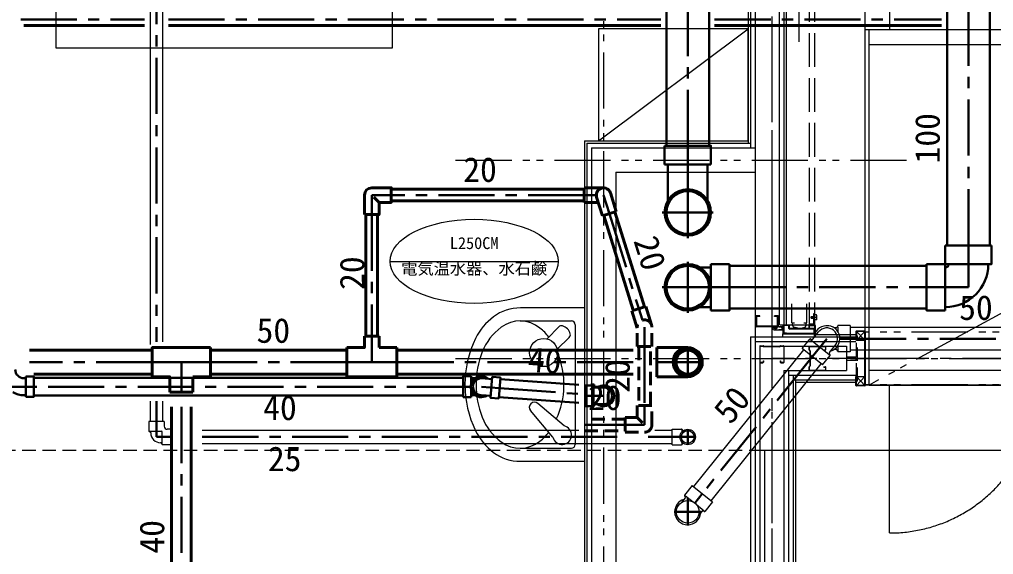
# Model space of a CAD drawing. Units: millimetres at full size, sheet at 1:30. Extents: x -16828 to 149130, y 47892 to 100313.
# Drawn here: x 13972 to 16578, y 58872 to 60301 of the extents above; entities that cross this region are included whole.
import ezdxf
from ezdxf.enums import TextEntityAlignment as Align

# ---------------------------------------------------------------- set-up
doc = ezdxf.new("R2010")
doc.units = ezdxf.units.MM
doc.header["$LTSCALE"] = 30
for name, pattern in [('CHAIN1', [8, 5, -1, 1, -1]), ('CHAIN2', [12, 9, -1, 1, -1]), ('DASHED1', [1.8, 1.2, -0.6]), ('DASHED3', [4, 3, -1]), ('DOUBLE_CHAIN1', [8.8, 5, -1, 0.6, -0.6, 0.6, -1]), ('LONG_DOUBLE_CHAIN', [21.8, 18, -1, 0.6, -0.6, 0.6, -1])]:
    doc.linetypes.add(name, pattern=pattern)
for name, color, linetype, lineweight in [('0-1', 7, 'Continuous', 15), ('2-2_間仕切り芯', 7, 'DOUBLE_CHAIN1', 15), ('2-3_間仕切り', 7, 'Continuous', 15), ('2-A_建具', 7, 'Continuous', 15), ('3-0_AIHO08-壁芯', 7, 'CHAIN2', 15), ('3-4_AIHO30-厨房機器', 7, 'Continuous', 15), ('3-7_AIHO47-厨房機器アウトライン', 7, 'Continuous', 15), ('3-8_AIHO30-厨房機器LL', 7, 'Continuous', 15), ('3-9_AIHO32-厨房機器補助線', 7, 'LONG_DOUBLE_CHAIN', 15), ('3-A_AIHO34-移動式板金', 7, 'Continuous', 15), ('4-2_AIHO20-排水溝', 7, 'Continuous', 15), ('4-3_AIHO15-壁開口寸法・コメント', 7, 'Continuous', 15), ('4-4_AIHO14-建築備品', 7, 'Continuous', 15), ('4-7_AIHO13-衛生器具', 7, 'Continuous', 15), ('9-6_無題7', 7, 'Continuous', 15), ('9-9_配管－汚水１：硬質塩ビ管（ＤＶ）', 2, 'Continuous', 30), ('9-A_配管－給水３：ＶＬＰ(ＶＤ)', 5, 'Continuous', 40), ('9-B_配管－給湯１２：ＨＴＬＰ（ＵＸ）', 3, 'Continuous', 20)]:
    doc.layers.add(name, color=color, linetype=linetype, lineweight=lineweight)
doc.styles.add('ＭＳ ゴシック', font='')
doc.styles.get('ＭＳ ゴシック').set_extended_font_data('MS Gothic')

# ---------------------------------------------------------------- blocks, each defined once
blk = doc.blocks.new('グループ部品-6')
at = {"layer": '4-3_AIHO15-壁開口寸法・コメント'}
blk.add_line((16234.96, 59669.36), (16234.96, 60740.17), dxfattribs=at)

msp = doc.modelspace()

# ---------------------------------------------------------------- linework, layer by layer
at = {"layer": '0-1', "linetype": 'DASHED1'}
msp.add_line((12359.96, 59150.86), (18009.96, 59150.86), dxfattribs=at)
at = {"layer": '0-1'}
for p, q in [((15959.96, 59150.86), (25184.96, 59150.86)), ((15964.96, 59150.86), (15964.96, 55840.86))]:
    msp.add_line(p, q, dxfattribs=at)
at = {"layer": '2-2_間仕切り芯'}
for p, q in [((15984.96, 64749.43), (15984.96, 55245.89)), ((15534.96, 60477.31), (15534.96, 58179.34)), ((15139.23, 59925.86), (16364.72, 59925.86)), ((15139.23, 59395.86), (32729.96, 59395.86))]:
    msp.add_line(p, q, dxfattribs=at)
at = {"layer": '2-3_間仕切り'}
for p, q in [((15921.46, 60410.36), (15921.46, 59970.86)), ((15927.46, 60410.36), (15927.46, 59958.36)), ((15939.96, 60410.36), (15939.96, 59453.36)), ((16004.96, 60410.36), (16004.96, 59485.36)), ((16017.46, 60410.36), (16017.46, 59485.36)), ((16023.46, 60410.36), (16023.46, 59485.36)), ((15483.96, 59976.86), (15483.96, 58674.86)), ((15483.96, 59976.86), (15921.46, 59976.86)), ((15489.96, 59970.86), (15927.46, 59970.86)), ((15502.46, 59958.36), (15502.46, 58693.36)), ((15502.46, 59958.36), (15939.96, 59958.36)), ((15567.46, 59893.36), (15567.46, 58758.36)), ((15567.46, 59893.36), (15939.96, 59893.36)), ((16014.46, 59483.76), (16014.46, 59465.36)), ((16016.76, 59483.76), (16016.76, 59465.26)), ((16017.76, 59464.26), (16024.46, 59464.26)), ((16024.46, 59461.96), (16024.46, 59464.26)), ((16099.86, 59459.36), (16209.96, 59459.36)), ((15927.46, 59453.36), (16209.96, 59453.36)), ((15927.46, 59453.36), (15927.46, 58225.86)), ((15939.96, 59453.36), (15939.96, 58225.86)), ((15939.96, 59440.86), (16209.96, 59440.86)), ((15952.46, 59428.36), (15952.46, 58225.86)), ((15952.46, 59428.36), (16184.96, 59428.36)), ((16017.46, 59363.36), (16017.46, 58250.86)), ((16017.46, 59363.36), (16184.96, 59363.36)), ((16029.96, 59363.36), (16029.96, 58250.86)), ((16029.96, 59350.86), (16209.96, 59350.86)), ((16042.46, 59350.86), (16042.46, 58250.86)), ((16042.46, 59338.36), (16209.96, 59338.36)), ((16048.46, 59338.36), (16048.46, 58250.86)), ((16048.46, 59332.36), (16209.96, 59332.36))]:
    msp.add_line(p, q, dxfattribs=at)
msp.add_lwpolyline([(15489.96, 59970.86), (15489.96, 58680.86), (15927.46, 58680.86)], dxfattribs=at)
for centre, radius in [((16017.86, 59465.36), 3.4), ((16017.76, 59465.26), 1)]:
    msp.add_arc(centre, radius, 180, 270, dxfattribs=at)
at = {"layer": '2-A_建具'}
for p, q in [((16058.46, 60241.45), (16058.46, 61490.36)), ((16000.06, 59509.96), (15992.46, 59509.96)), ((15992.46, 59507.66), (15992.46, 59509.96)), ((15942.46, 59482.36), (15942.46, 59507.56)), ((15952.46, 59507.66), (15944.76, 59507.66)), ((16000.16, 59507.66), (15992.46, 59507.66)), ((16000.16, 59482.26), (16000.16, 59507.66)), ((16002.46, 59482.36), (16002.46, 59507.56)), ((16005.96, 59485.36), (16030.06, 59485.36)), ((16014.46, 59485.36), (16014.46, 59483.76)), ((16030.86, 59483.76), (16014.46, 59483.76)), ((16030.86, 59476.16), (16030.86, 59483.76)), ((16032.46, 59475.36), (16032.46, 59482.96)), ((16084.46, 59475.36), (16084.46, 59482.96)), ((16086.06, 59475.36), (16086.06, 59483.76)), ((16086.06, 59483.76), (16099.86, 59483.76)), ((16086.86, 59485.36), (16099.06, 59485.36)), ((16099.86, 59461.96), (16099.86, 59483.76)), ((16101.46, 59462.76), (16101.46, 59482.96)), ((16000.06, 59479.96), (15944.86, 59479.96)), ((15988.99, 59478.33), (15995.33, 59471.99)), ((15990.59, 59479.56), (15996.55, 59473.6)), ((16016.36, 59479.96), (15992.46, 59479.96)), ((16016.36, 59470.96), (15992.46, 59470.96)), ((16015.2, 59478.96), (16003.66, 59478.96)), ((16017.51, 59471.96), (16003.66, 59471.96)), ((16014.87, 59477.46), (16010.1, 59477.46)), ((16017.85, 59473.46), (16010.1, 59473.46)), ((16014.46, 59481.56), (16014.46, 59479.96)), ((16099.86, 59461.96), (16014.46, 59461.96)), ((16014.46, 59454.36), (16014.46, 59461.96)), ((16099.06, 59460.36), (16014.46, 59460.36)), ((16017.86, 59461.96), (16024.46, 59461.96)), ((16097.46, 59475.36), (16032.46, 59475.36)), ((16098.26, 59473.76), (16033.26, 59473.76)), ((16209.96, 59467.86), (16209.96, 59444.36)), ((16211.46, 59469.36), (16233.46, 59469.36)), ((16234.96, 59467.86), (16234.96, 59323.86)), ((15952.46, 59428.16), (15952.46, 59385.56)), ((15953.66, 59429.36), (15961.96, 59429.36)), ((15962.13, 59428.56), (15964.13, 59426.56)), ((15962.81, 59429.01), (15964.46, 59427.36)), ((16005.79, 59426.56), (15964.13, 59426.56)), ((16005.46, 59427.36), (15964.46, 59427.36)), ((16005.46, 59427.36), (16007.11, 59429.01)), ((16005.79, 59426.56), (16007.79, 59428.56)), ((16016.66, 59428.56), (16007.79, 59428.56)), ((16007.96, 59429.36), (16016.26, 59429.36)), ((16016.66, 59428.56), (16016.66, 59385.16)), ((16017.46, 59428.16), (16017.46, 59385.56)), ((16084.46, 59418.86), (16084.46, 59427.16)), ((16086.37, 59416.45), (16084.81, 59418.01)), ((16085.26, 59427.26), (16085.26, 59418.82)), ((16086.91, 59417.04), (16085.35, 59418.6)), ((16085.56, 59427.56), (16128.36, 59427.56)), ((16085.66, 59428.36), (16128.26, 59428.36)), ((16086.46, 59416.24), (16086.46, 59375.49)), ((16087.26, 59416.2), (16087.26, 59375.53)), ((16124.46, 59419.16), (16128.36, 59419.16)), ((16124.46, 59418.36), (16124.46, 59419.16)), ((16124.46, 59418.36), (16128.26, 59418.36)), ((16128.66, 59427.26), (16128.66, 59419.46)), ((16129.46, 59419.56), (16129.46, 59427.16)), ((16184.96, 59428.36), (16184.96, 59363.36)), ((15961.66, 59385.16), (15953.26, 59385.16)), ((15953.66, 59384.36), (15961.26, 59384.36)), ((15961.66, 59389.36), (15961.66, 59385.16)), ((16007.46, 59389.36), (16007.46, 59385.56)), ((16016.66, 59385.16), (16008.26, 59385.16)), ((16008.66, 59384.36), (16016.26, 59384.36)), ((16185.66, 59391.36), (16210.77, 59391.36)), ((16185.69, 59400.36), (16210.77, 59400.36)), ((16084.46, 59364.56), (16084.46, 59372.86)), ((16084.81, 59373.71), (16086.37, 59375.27)), ((16085.26, 59372.91), (16085.26, 59364.46)), ((16085.35, 59373.12), (16086.91, 59374.68)), ((16085.56, 59364.16), (16128.36, 59364.16)), ((16085.66, 59363.36), (16128.26, 59363.36)), ((16124.46, 59373.36), (16128.26, 59373.36)), ((16124.46, 59372.56), (16124.46, 59373.36)), ((16124.46, 59372.56), (16128.36, 59372.56)), ((16128.66, 59372.26), (16128.66, 59364.46)), ((16129.46, 59364.56), (16129.46, 59372.16)), ((16211.46, 59347.36), (16209.96, 59347.36)), ((16209.96, 59323.86), (16209.96, 59347.36)), ((16211.46, 59323.86), (16211.46, 59347.36)), ((16233.46, 59323.86), (16211.46, 59323.86)), ((16233.46, 59322.36), (16211.46, 59322.36))]:
    msp.add_line(p, q, dxfattribs=at)
at = {"layer": '2-A_建具', "linetype": 'DASHED3'}
for p, q in [((16084.46, 61464.86), (16084.46, 59485.36)), ((16099.46, 61464.86), (16099.46, 59485.36)), ((16038.46, 59491.26), (16038.46, 59541.26)), ((16078.46, 59491.26), (16078.46, 59541.26)), ((16098.26, 59515.36), (16096.66, 59515.36)), ((16098.26, 59515.36), (16098.26, 59487.76)), ((16100.26, 59510.36), (16099.46, 59510.36)), ((16100.26, 59511.36), (16100.76, 59511.86)), ((16100.26, 59499.36), (16100.26, 59511.36)), ((16104.26, 59511.86), (16100.76, 59511.86)), ((16105.26, 59510.86), (16104.26, 59511.86)), ((16105.26, 59499.86), (16105.26, 59510.86)), ((16024.46, 59485.86), (16099.46, 59485.86)), ((16038.46, 59491.26), (16045.96, 59491.26)), ((16040.46, 59484.15), (16040.46, 59490.06)), ((16044.46, 59490.36), (16040.76, 59490.36)), ((16044.46, 59489.16), (16044.46, 59490.36)), ((16070.96, 59491.26), (16078.46, 59491.26)), ((16076.16, 59490.36), (16072.46, 59490.36)), ((16072.46, 59489.16), (16072.46, 59490.36)), ((16076.46, 59484.15), (16076.46, 59490.06)), ((16085.26, 59486.96), (16085.26, 59485.36)), ((16095.86, 59485.36), (16085.26, 59485.36)), ((16105.26, 59505.36), (16090.26, 59505.36)), ((16090.26, 59503.76), (16090.66, 59503.36)), ((16090.66, 59507.36), (16099.46, 59507.36)), ((16090.66, 59503.36), (16099.46, 59503.36)), ((16100.26, 59500.36), (16099.46, 59500.36)), ((16100.26, 59499.36), (16100.76, 59498.86)), ((16104.26, 59498.86), (16100.76, 59498.86)), ((16104.26, 59498.86), (16105.26, 59499.86)), ((16057.92, 59475.44), (16044.1, 59479.33)), ((16059, 59475.44), (16072.82, 59479.33))]:
    msp.add_line(p, q, dxfattribs=at)
at = {"layer": '2-A_建具', "linetype": 'DOUBLE_CHAIN1'}
for p, q in [((16233.46, 59444.36), (16211.46, 59467.86)), ((16211.46, 59444.36), (16233.46, 59467.86)), ((21524.96, 59466.36), (16234.96, 59466.36)), ((16211.46, 59444.36), (16233.46, 59444.36)), ((16211.46, 59347.36), (16233.46, 59347.36)), ((16233.46, 59323.86), (16211.46, 59347.36)), ((16211.46, 59323.86), (16233.46, 59347.36)), ((21524.96, 59325.36), (16234.96, 59325.36))]:
    msp.add_line(p, q, dxfattribs=at)
at = {"layer": '2-A_建具', "linetype": 'DASHED1'}
for p, q in [((16211.46, 59456.36), (16213.76, 59456.36)), ((16211.46, 59347.36), (16211.46, 59444.36)), ((16213.76, 59335.36), (16213.76, 59456.36)), ((16213.76, 59335.36), (16211.46, 59335.36))]:
    msp.add_line(p, q, dxfattribs=at)
at = {"layer": '2-A_建具'}
for points in [[(15952.46, 59507.66), (15952.46, 59509.96), (15944.86, 59509.96)], [(16000.16, 59482.26), (15944.76, 59482.26), (15944.76, 59507.66)], [(16099.86, 59462.96), (16098.26, 59462.96), (16098.26, 59473.76)], [(16211.46, 59467.86), (16211.46, 59444.36), (16209.96, 59444.36)], [(16233.46, 59323.86), (16233.46, 59467.86), (16211.46, 59467.86)], [(15962.13, 59428.56), (15953.26, 59428.56), (15953.26, 59385.16)], [(15961.66, 59389.36), (15962.46, 59389.36), (15962.46, 59385.56)], [(16007.46, 59389.36), (16008.26, 59389.36), (16008.26, 59385.16)]]:
    msp.add_lwpolyline(points, dxfattribs=at)
at = {"layer": '2-A_建具', "linetype": 'DASHED3'}
for points in [[(16096.66, 59515.36), (16096.66, 59486.96), (16085.26, 59486.96)], [(16090.26, 59503.76), (16090.26, 59506.96), (16090.66, 59507.36)]]:
    msp.add_lwpolyline(points, dxfattribs=at)
at = {"layer": '2-A_建具'}
msp.add_circle((15992.46, 59475.46), 4.5, dxfattribs=at)
for centre, radius, start, end in [((15944.86, 59507.56), 2.4, 90, 180), ((16000.06, 59507.56), 2.4, 0, 90), ((16030.06, 59482.96), 2.4, 0, 90), ((16086.86, 59482.96), 2.4, 90, 180), ((16099.06, 59482.96), 2.4, 0, 90), ((15944.86, 59482.36), 2.4, 180, 270), ((15989, 59479.39), 4.02, 171.82006, 255.0162), ((15995.92, 59479.39), 4.02, 284.9838, 8.17994), ((16000.06, 59482.36), 2.4, 270, 0), ((16014.46, 59479.96), 1, 90, 244.15807), ((16014.46, 59478.16), 1, 90, 244.15807), ((16014.46, 59476.36), 1, 90, 244.15807), ((16014.46, 59474.56), 1, 90, 244.15807), ((16014.46, 59472.76), 1, 90, 244.15807), ((16014.46, 59470.96), 1, 90, 270), ((16017.3, 59477.71), 2.44, 112.61986, 247.38014), ((16015.42, 59477.71), 2.44, 292.61986, 67.38014), ((16015.42, 59473.21), 2.44, 292.61986, 67.38014), ((16033.26, 59476.16), 2.4, 180, 270), ((16097.46, 59472.96), 2.4, 0, 90), ((16099.06, 59462.76), 2.4, 270, 0), ((16211.46, 59467.86), 1.5, 90, 180), ((16233.46, 59467.86), 1.5, 0, 90), ((15953.66, 59428.16), 1.2, 90, 180), ((15961.96, 59428.16), 1.2, 45, 90), ((16007.96, 59428.16), 1.2, 90, 135), ((16016.26, 59428.16), 1.2, 0, 90), ((16085.66, 59427.16), 1.2, 90, 180), ((16085.66, 59418.86), 1.2, 180, 225), ((16085.56, 59427.26), 0.3, 90, 180), ((16085.56, 59418.82), 0.3, 180, 225), ((16086.16, 59416.24), 0.3, 0, 45), ((16086.06, 59416.2), 1.2, 0, 45), ((16128.26, 59427.16), 1.2, 0, 90), ((16128.26, 59419.56), 1.2, 270, 0), ((16128.36, 59427.26), 0.3, 0, 90), ((16128.36, 59419.46), 0.3, 270, 0), ((15953.66, 59385.56), 1.2, 180, 270), ((15961.26, 59385.56), 1.2, 270, 0), ((16008.66, 59385.56), 1.2, 180, 270), ((16016.26, 59385.56), 1.2, 270, 0), ((16188.96, 59398.06), 4, 144.89155, 213.41658), ((16188.96, 59393.62), 4, 146.44506, 214.46284), ((16182.31, 59398.13), 4, 325.04935, 33.69007), ((16214.02, 59393.62), 4, 150.95939, 215.11325), ((16207.45, 59398.13), 4, 320.15098, 33.91291), ((16207.45, 59393.59), 4, 325.4867, 34.56888), ((16085.66, 59372.86), 1.2, 135, 180), ((16085.66, 59364.56), 1.2, 180, 270), ((16085.56, 59372.91), 0.3, 135, 180), ((16085.56, 59364.46), 0.3, 180, 270), ((16086.16, 59375.49), 0.3, 315, 0), ((16086.06, 59375.53), 1.2, 315, 0), ((16128.26, 59372.16), 1.2, 0, 90), ((16128.26, 59364.56), 1.2, 270, 0), ((16128.36, 59372.26), 0.3, 0, 90), ((16128.36, 59364.46), 0.3, 270, 0), ((16211.46, 59323.86), 1.5, 180, 270), ((16233.46, 59323.86), 1.5, 270, 0)]:
    msp.add_arc(centre, radius, start, end, dxfattribs=at)
at = {"layer": '2-A_建具', "linetype": 'DASHED3'}
for centre, radius, start, end in [((16040.76, 59490.06), 0.3, 90, 180), ((16045.46, 59484.15), 5, 180, 254.24546), ((16071.46, 59484.15), 5, 285.75454, 0), ((16076.16, 59490.06), 0.3, 0, 90), ((16095.86, 59487.76), 2.4, 270, 0), ((16058.46, 59477.36), 2, 254.24546, 285.75454)]:
    msp.add_arc(centre, radius, start, end, dxfattribs=at)
at = {"layer": '3-0_AIHO08-壁芯'}
for p, q in [((15984.96, 63545.86), (15984.96, 55895.86)), ((24684.96, 59395.86), (15984.96, 59395.86))]:
    msp.add_line(p, q, dxfattribs=at)
at = {"layer": '3-4_AIHO30-厨房機器'}
msp.add_line((16244.96, 59324.36), (17994.96, 59324.36), dxfattribs=at)
msp.add_lwpolyline([(16244.96, 59324.36), (16244.96, 60274.36), (17994.96, 60274.36)], dxfattribs=at)
at = {"layer": '3-7_AIHO47-厨房機器アウトライン'}
msp.add_lwpolyline([(16244.96, 60274.36), (17994.96, 60274.36), (17994.96, 59324.36), (16244.96, 59324.36)], close=True, dxfattribs=at)
at = {"layer": '3-8_AIHO30-厨房機器LL'}
for p, q in [((16244.96, 60234.36), (17994.96, 60234.36)), ((16244.96, 59364.36), (17994.96, 59364.36))]:
    msp.add_line(p, q, dxfattribs=at)
at = {"layer": '3-9_AIHO32-厨房機器補助線'}
for p, q in [((16299.96, 60669.36), (16299.96, 60274.36)), ((17994.96, 60274.36), (16244.96, 59324.36)), ((16299.96, 58929.36), (16299.96, 59324.36))]:
    msp.add_line(p, q, dxfattribs=at)
for centre, start, end in [((16299.96, 60274.36), 0, 90), ((16299.96, 59324.36), 270, 0)]:
    msp.add_arc(centre, 395, start, end, dxfattribs=at)
at = {"layer": '3-A_AIHO34-移動式板金'}
msp.add_lwpolyline([(14969.96, 60825.86), (14069.96, 60825.86), (14069.96, 60225.86), (14969.96, 60225.86)], close=True, dxfattribs=at)
at = {"layer": '4-2_AIHO20-排水溝'}
msp.add_lwpolyline([(21524.96, 59324.36), (16234.96, 59324.36), (16234.96, 60274.36), (21524.96, 60274.36)], close=True, dxfattribs=at)
at = {"layer": '4-4_AIHO14-建築備品'}
msp.add_line((15521.46, 59976.86), (15921.46, 60276.86), dxfattribs=at)
msp.add_lwpolyline([(15521.46, 59976.86), (15921.46, 59976.86), (15921.46, 60276.86), (15521.46, 60276.86)], close=True, dxfattribs=at)
at = {"layer": '4-7_AIHO13-衛生器具'}
for p, q in [((15483.96, 59530.87), (15312.33, 59530.87)), ((15483.96, 59530.86), (15483.96, 59120.86)), ((15311.46, 59495.86), (15448.96, 59495.86)), ((15458.96, 59485.86), (15458.96, 59165.86)), ((15414.97, 59480.02), (15383.79, 59447.68)), ((15410.78, 59420.69), (15443.12, 59451.87)), ((15429.44, 59215.27), (15358.65, 59275.47)), ((15399.57, 59185.41), (15339.36, 59256.19)), ((15483.96, 59235.85), (15483.96, 59215.85)), ((15311.46, 59155.86), (15448.96, 59155.86)), ((15312.33, 59120.86), (15483.96, 59120.86))]:
    msp.add_line(p, q, dxfattribs=at)
msp.add_circle((15374.46, 59411.36), 37.5, dxfattribs=at)
for centre, radius, start, end in [((15312.33, 59410.86), 120, 90, 126.75895), ((15336.27, 59378.82), 160, 126.75895, 153.81443), ((15311.46, 59410.86), 85, 51.11199, 126.50992), ((15422.17, 59473.08), 10, 74.69517, 136.04339), ((15416.89, 59453.79), 30, 15.3058, 74.69517), ((15448.96, 59485.86), 10, 0, 90), ((15350.13, 59358.62), 150, 126.50992, 158.65668), ((15276.93, 59368.05), 140, 37.1465, 51.11199), ((15436.18, 59459.07), 10, 313.95652, 15.3058), ((15443.96, 59325.86), 280.01, 153.81443, 206.18557), ((15433.96, 59325.86), 240, 158.65668, 201.34332), ((15208.95, 59325.86), 220, 335.06722, 22.67346), ((15349.79, 59265.05), 13.68, 49.62111, 220.38272), ((15350.13, 59293.1), 150, 201.34332, 233.49008), ((15336.27, 59272.91), 160, 206.18557, 233.24105), ((15276.93, 59283.67), 140, 308.88801, 322.65285), ((15423.96, 59190.88), 25, 192.64013, 77.32941), ((15311.46, 59240.86), 85, 233.49008, 308.88801), ((15312.33, 59240.86), 120, 233.24105, 270), ((15448.96, 59165.86), 10, 270, 0)]:
    msp.add_arc(centre, radius, start, end, dxfattribs=at)
at = {"layer": '9-6_無題7'}
msp.add_line((14963.81, 59655.15), (15413.81, 59655.15), dxfattribs=at)
msp.add_ellipse((15188.81, 59655.15), major_axis=(225, 0), ratio=0.5, dxfattribs=at)
at = {"layer": '9-9_配管－汚水１：硬質塩ビ管（ＤＶ）'}
for p, q in [((16453.95, 61254.28), (16453.95, 59697.86)), ((16567.95, 59697.86), (16567.95, 61254.28)), ((15702.96, 60919.36), (15702.96, 59963.86)), ((15816.96, 59963.86), (15816.96, 60919.36)), ((15697.96, 59913.86), (15697.96, 59963.86)), ((15697.96, 59913.86), (15759.96, 59913.86)), ((15706.96, 59913.86), (15706.96, 59818.03)), ((15821.96, 59913.86), (15759.96, 59913.86)), ((15812.96, 59913.86), (15812.96, 59818.03)), ((16448.95, 59697.86), (16572.95, 59697.86)), ((15821.96, 59647.86), (15871.96, 59647.86)), ((15821.96, 59647.86), (15821.96, 59585.86)), ((16398.95, 59642.86), (15871.96, 59642.86)), ((16398.95, 59647.86), (16448.95, 59647.86)), ((16448.95, 59523.86), (16448.95, 59647.86)), ((15821.96, 59638.86), (15792.13, 59638.86)), ((15821.96, 59523.86), (15821.96, 59585.86)), ((15821.96, 59532.86), (15792.13, 59532.86)), ((15871.96, 59528.86), (16398.95, 59528.86)), ((13984.38, 59342.9), (13989.04, 59342.9)), ((13989.04, 59293.26), (13989.04, 59347.26)), ((15158.96, 59344.26), (14011.04, 59344.26)), ((15180.96, 59348.26), (15180.96, 59327.68)), ((15180.96, 59342.76), (15191.29, 59342.76)), ((15236.56, 59340.69), (15209.64, 59342.7)), ((15468.96, 59324.81), (15258.61, 59340.54)), ((15500.96, 59326.42), (15510.12, 59325.74)), ((15180.96, 59292.26), (15180.96, 59312.85)), ((15485.96, 59319.8), (15483.96, 59319.8)), ((15507.96, 59318.3), (15534.96, 59318.3)), ((15510.12, 59325.74), (15509.57, 59318.3)), ((15509.71, 59320.25), (15520.02, 59319.48)), ((13984.28, 59297.5), (13989.04, 59297.5)), ((14011.04, 59296.26), (15158.96, 59296.26)), ((15180.96, 59292.26), (15158.96, 59292.26)), ((15180.96, 59297.76), (15191.29, 59297.76)), ((15233.21, 59295.81), (15206.28, 59297.82)), ((15255.03, 59292.67), (15468.96, 59276.67)), ((15483.96, 59271.8), (15485.96, 59271.8)), ((15507.96, 59273.3), (15534.96, 59273.3))]:
    msp.add_line(p, q, dxfattribs=at)
at = {"layer": '9-9_配管－汚水１：硬質塩ビ管（ＤＶ）', "linetype": 'CHAIN1'}
for p, q in [((16510.95, 59697.86), (16510.95, 61254.28)), ((15759.96, 59963.86), (15759.96, 60919.36)), ((15759.96, 59963.86), (15759.96, 59842.86)), ((15759.96, 59717.46), (15759.96, 59854.26)), ((15691.56, 59785.86), (15828.36, 59785.86)), ((16510.95, 59697.86), (16510.95, 59585.86)), ((15759.96, 59517.46), (15759.96, 59654.26)), ((15691.56, 59585.86), (15828.36, 59585.86)), ((15871.96, 59585.86), (15816.96, 59585.86)), ((15871.96, 59585.86), (16398.95, 59585.86)), ((16398.95, 59585.86), (16510.95, 59585.86)), ((15207.96, 59348.26), (15207.96, 59349.06)), ((14011.04, 59320.26), (13907.04, 59320.26)), ((15158.96, 59320.26), (14011.04, 59320.26)), ((15158.96, 59320.26), (15179.96, 59320.26)), ((15179.16, 59320.26), (15179.96, 59320.26)), ((15256.82, 59316.61), (15207.96, 59320.26)), ((15256.82, 59316.61), (15468.96, 59300.74)), ((15534.96, 59323.8), (15534.96, 59324.6)), ((15207.96, 59291.46), (15207.96, 59292.26)), ((15485.96, 59295.8), (15483.96, 59295.8)), ((15485.96, 59295.8), (15534.96, 59295.8)), ((15562.96, 59295.8), (15563.76, 59295.8)), ((15534.96, 59267), (15534.96, 59267.8))]:
    msp.add_line(p, q, dxfattribs=at)
at = {"layer": '9-9_配管－汚水１：硬質塩ビ管（ＤＶ）'}
for points in [[(15697.96, 59963.86), (15821.96, 59963.86), (15821.96, 59913.86)], [(16448.95, 59697.86), (16448.95, 59647.86), (16572.95, 59647.86), (16572.95, 59697.86)], [(15871.96, 59647.86), (15871.96, 59523.86), (15821.96, 59523.86)], [(16398.95, 59647.86), (16398.95, 59523.86), (16448.95, 59523.86)], [(13989.04, 59293.26), (14011.04, 59293.26), (14011.04, 59347.26), (13989.04, 59347.26)], [(15158.96, 59292.26), (15158.96, 59348.26), (15180.96, 59348.26)]]:
    msp.add_lwpolyline(points, dxfattribs=at)
for points in [[(15254.73, 59288.68), (15258.91, 59344.53), (15236.97, 59346.17), (15232.8, 59290.33)], [(15485.96, 59323.8), (15485.96, 59267.8), (15507.96, 59267.8), (15507.96, 59323.8)]]:
    msp.add_lwpolyline(points, close=True, dxfattribs=at)
for centre in [(15759.96, 59785.86), (15759.96, 59585.86)]:
    msp.add_circle(centre, 57, dxfattribs=at)
for centre, radius, start, end in [((15759.96, 59785.86), 62, 0, 180), ((15759.96, 59785.86), 62, 180, 270), ((15759.96, 59785.86), 62, 270, 0), ((15759.96, 59585.86), 62, 90, 180), ((15759.96, 59585.86), 62, 270, 90), ((16448.95, 59647.86), 115, 270, 0), ((16448.95, 59647.86), 9, 270, 0), ((15759.96, 59585.86), 62, 180, 270), ((13984.38, 59366.34), 23.44, 180, 270), ((15207.96, 59320.26), 28, 49.19465, 302.24962), ((15207.96, 59320.26), 22.5, 85.72213, 265.72213), ((13984.28, 59356.1), 58.6, 240, 270), ((15534.96, 59295.8), 28, 233.47251, 126.52749), ((15534.96, 59295.8), 22.5, 270, 90)]:
    msp.add_arc(centre, radius, start, end, dxfattribs=at)
at = {"layer": '9-A_配管－給水３：ＶＬＰ(ＶＤ)', "color": 2, "linetype": 'CHAIN1', "lineweight": 30}
for p, q in [((13975.94, 60300.99), (14306.98, 60300.99)), ((14370.98, 60300.99), (15687.96, 60300.99)), ((15831.96, 60300.99), (16438.95, 60300.99)), ((14966.87, 59832.12), (14914.87, 59832.12)), ((14914.87, 59780.12), (14914.87, 59832.12)), ((15482.96, 59832.12), (14966.87, 59832.12)), ((15482.96, 59832.12), (15515.46, 59832.12)), ((15550.39, 59782.46), (15534.96, 59832.12)), ((14914.87, 59780.12), (14914.87, 59454.86)), ((15550.39, 59782.46), (15629.12, 59528.98)), ((15629.12, 59528.98), (15638.77, 59497.94)), ((15644.55, 59427.32), (15644.55, 59479.32)), ((14914.87, 59454.86), (14914.87, 59385.86)), ((15644.55, 59427.32), (15644.55, 59270.05)), ((15759.96, 59347.64), (15759.96, 59424.08)), ((14327.5, 59385.86), (13999.04, 59385.86)), ((14327.5, 59385.86), (14405.5, 59385.86)), ((14483.5, 59385.86), (14405.5, 59385.86)), ((14405.5, 59305.86), (14405.5, 59385.86)), ((14847.87, 59385.86), (14483.5, 59385.86)), ((14847.87, 59385.86), (14914.87, 59385.86)), ((14981.87, 59385.86), (14914.87, 59385.86)), ((15614.05, 59385.86), (14981.87, 59385.86)), ((15676.96, 59385.86), (15675.05, 59385.86)), ((15676.96, 59385.86), (15759.96, 59385.86)), ((15721.74, 59385.86), (15798.18, 59385.86)), ((14405.5, 59266.26), (14405.5, 58620.86)), ((15644.55, 59270.05), (15644.55, 59218.05)), ((15592.55, 59218.05), (15483.96, 59218.05)), ((15592.55, 59218.05), (15644.55, 59218.05))]:
    msp.add_line(p, q, dxfattribs=at)
at = {"layer": '9-A_配管－給水３：ＶＬＰ(ＶＤ)'}
for p, q in [((13984.04, 60285.49), (14306.98, 60285.49)), ((14370.98, 60285.49), (15687.96, 60285.49)), ((15831.96, 60285.49), (16438.95, 60285.49)), ((15482.96, 59847.62), (14966.87, 59847.62)), ((15482.96, 59851.62), (15534.96, 59851.62)), ((15482.96, 59851.62), (15482.96, 59812.62)), ((14895.37, 59780.12), (14895.37, 59832.12)), ((14934.37, 59812.62), (14920.58, 59826.41)), ((15531.76, 59776.67), (15516.34, 59826.33)), ((15569.01, 59788.24), (15553.58, 59837.9)), ((14966.87, 59816.62), (15482.96, 59816.62)), ((15482.96, 59812.62), (15520.6, 59812.62)), ((14899.37, 59780.12), (14899.37, 59454.86)), ((14930.37, 59454.86), (14930.37, 59780.12)), ((15531.76, 59776.67), (15569.01, 59788.24)), ((15535.58, 59777.86), (15614.32, 59524.38)), ((15643.93, 59533.58), (15565.19, 59787.06)), ((15610.5, 59523.19), (15647.75, 59534.76)), ((15610.5, 59523.19), (15625.05, 59476.36)), ((15663.17, 59485.1), (15647.75, 59534.76)), ((14934.37, 59454.86), (14895.37, 59454.86)), ((14934.37, 59454.86), (14934.37, 59424.86)), ((14327.5, 59417.71), (13999.04, 59417.71)), ((14483.5, 59424.86), (14483.5, 59346.86)), ((14847.87, 59417.71), (14483.5, 59417.71)), ((14981.87, 59424.86), (14934.37, 59424.86)), ((14981.87, 59346.86), (14981.87, 59424.86)), ((15614.05, 59417.71), (14981.87, 59417.71)), ((15676.96, 59417.71), (15675.05, 59417.71)), ((15676.96, 59424.86), (15759.96, 59424.86)), ((15676.96, 59424.86), (15676.96, 59346.86)), ((14011.04, 59354.01), (14327.5, 59354.01)), ((14483.5, 59354.01), (14847.87, 59354.01)), ((14981.87, 59354.01), (15614.05, 59354.01)), ((15675.05, 59354.01), (15676.96, 59354.01)), ((14483.5, 59346.86), (14436.5, 59346.86)), ((14436.5, 59305.86), (14436.5, 59346.86)), ((15676.96, 59346.86), (15759.96, 59346.86)), ((14436.5, 59305.86), (14374.5, 59305.86)), ((14379.5, 59266.26), (14379.5, 58620.86)), ((14431.5, 58620.86), (14431.5, 59266.26))]:
    msp.add_line(p, q, dxfattribs=at)
at = {"layer": '9-A_配管－給水３：ＶＬＰ(ＶＤ)', "linetype": 'DASHED1'}
for p, q in [((15625.05, 59427.32), (15625.05, 59479.32)), ((15664.05, 59427.32), (15664.05, 59479.32)), ((15625.05, 59427.32), (15664.05, 59427.32)), ((15629.05, 59427.32), (15629.05, 59270.05)), ((15660.05, 59270.05), (15660.05, 59427.32)), ((15592.55, 59233.55), (15483.96, 59233.55)), ((15625.05, 59237.55), (15638.84, 59223.77)), ((15483.96, 59202.55), (15592.55, 59202.55)), ((15592.55, 59198.55), (15644.55, 59198.55))]:
    msp.add_line(p, q, dxfattribs=at)
at = {"layer": '9-A_配管－給水３：ＶＬＰ(ＶＤ)'}
for points in [[(14914.87, 59851.62), (14966.87, 59851.62), (14966.87, 59812.62), (14936.32, 59812.62)], [(14934.37, 59810.67), (14934.37, 59780.12), (14895.37, 59780.12)], [(14895.37, 59454.86), (14895.37, 59424.86), (14847.87, 59424.86)], [(14483.5, 59424.86), (14327.5, 59424.86), (14327.5, 59346.86)], [(14981.87, 59346.86), (14847.87, 59346.86), (14847.87, 59424.86)], [(14374.5, 59305.86), (14374.5, 59346.86), (14327.5, 59346.86)]]:
    msp.add_lwpolyline(points, dxfattribs=at)
at = {"layer": '9-A_配管－給水３：ＶＬＰ(ＶＤ)', "linetype": 'DASHED1'}
for points in [[(15664.05, 59218.05), (15664.05, 59270.05), (15625.05, 59270.05), (15625.05, 59239.5)], [(15623.1, 59237.55), (15592.55, 59237.55), (15592.55, 59198.55)]]:
    msp.add_lwpolyline(points, dxfattribs=at)
at = {"layer": '9-A_配管－給水３：ＶＬＰ(ＶＤ)'}
for radius in [39, 31.85]:
    msp.add_circle((15759.96, 59385.86), radius, dxfattribs=at)
for centre, radius, start, end in [((14914.87, 59832.12), 19.5, 90, 180), ((15534.96, 59832.12), 19.5, 17.25631, 197.25631), ((14936.32, 59810.67), 1.95, 90, 180)]:
    msp.add_arc(centre, radius, start, end, dxfattribs=at)
at = {"layer": '9-A_配管－給水３：ＶＬＰ(ＶＤ)', "linetype": 'DASHED1'}
for centre, radius, start, end in [((15644.55, 59479.32), 19.5, 0, 180), ((15623.1, 59239.5), 1.95, 270, 0), ((15644.55, 59218.05), 19.5, 270, 0)]:
    msp.add_arc(centre, radius, start, end, dxfattribs=at)
at = {"layer": '9-B_配管－給湯１２：ＨＴＬＰ（ＵＸ）'}
for p, q in [((14321.98, 60919.36), (14321.98, 59432.71)), ((14355.98, 59439.86), (14355.98, 60919.36)), ((16194.39, 59483.31), (16161.9, 59483.31)), ((16194.39, 59483.31), (16194.39, 59413.81)), ((16094.25, 59447.17), (16109.83, 59466.54)), ((16157.06, 59477.26), (16151.79, 59477.26)), ((16160.51, 59482.38), (16158.9, 59478.49)), ((16161.9, 59480.48), (16161.9, 59466.59)), ((16848.56, 59478.81), (16194.39, 59478.81)), ((16088.09, 59447.69), (16092.13, 59446.51)), ((16138.45, 59405.41), (16088.57, 59445.53)), ((16138.97, 59411.2), (16154.56, 59430.57)), ((16069.64, 59419.05), (15775.37, 59053.19)), ((16140.8, 59405.29), (16138.78, 59408.98)), ((16157.06, 59419.86), (16151.79, 59419.86)), ((16160.51, 59414.73), (16158.9, 59418.62)), ((16161.9, 59430.52), (16161.9, 59416.46)), ((16194.39, 59413.81), (16161.9, 59413.81)), ((16194.39, 59418.31), (16848.56, 59418.31)), ((15822.51, 59015.28), (16116.78, 59381.13)), ((16120.29, 59378.31), (16140.66, 59403.63)), ((14321.98, 59281.26), (14321.98, 59227.36)), ((14355.98, 59227.36), (14355.98, 59281.26)), ((14318.28, 59227.36), (14318.28, 59202.24)), ((14359.68, 59227.36), (14318.28, 59227.36)), ((14359.68, 59227.36), (14359.68, 59214.36)), ((14318.48, 59201.48), (14352.6, 59201.48)), ((14319.05, 59200.93), (14322.65, 59198.93)), ((14323.68, 59197.18), (14323.68, 59196.56)), ((14354.6, 59165.37), (14354.6, 59199.48)), ((14380.48, 59206.56), (14367.48, 59206.56)), ((14380.48, 59206.56), (14380.48, 59165.16)), ((15468.96, 59202.86), (14461.5, 59202.86)), ((15718.46, 59202.86), (15671.77, 59202.86)), ((15718.46, 59206.56), (15743.58, 59206.56)), ((15718.46, 59165.16), (15718.46, 59206.56)), ((15744.34, 59206.35), (15744.34, 59199.44)), ((15744.89, 59205.79), (15746.89, 59202.19)), ((14350.3, 59170.56), (14349.68, 59170.56)), ((15744.34, 59172.28), (15744.34, 59165.37)), ((14354.05, 59165.93), (14352.05, 59169.53)), ((14380.48, 59165.16), (14355.36, 59165.16)), ((14461.5, 59168.86), (15718.46, 59168.86)), ((15718.46, 59165.16), (15743.58, 59165.16)), ((15744.89, 59165.93), (15746.89, 59169.53)), ((15771.87, 59056.01), (15751.5, 59030.69)), ((15753.18, 59023.13), (15743.59, 59011.2)), ((15751.35, 59029.03), (15753.37, 59025.34)), ((15753.7, 59028.92), (15774.11, 59012.5)), ((15783.04, 59005.32), (15803.59, 58988.8)), ((15804.06, 58986.63), (15800.03, 58987.82)), ((15797.91, 58987.15), (15788.31, 58975.23))]:
    msp.add_line(p, q, dxfattribs=at)
at = {"layer": '9-B_配管－給湯１２：ＨＴＬＰ（ＵＸ）', "color": 2, "linetype": 'CHAIN1', "lineweight": 30}
for p, q in [((14338.98, 60919.36), (14338.98, 59439.86)), ((16132.19, 59483.31), (16132.19, 59484.86)), ((16093.21, 59400.09), (16132.19, 59448.56)), ((16194.39, 59448.56), (16166.94, 59448.56)), ((16166.94, 59448.56), (16168.49, 59448.56)), ((16194.39, 59448.56), (16848.56, 59448.56)), ((16093.21, 59400.09), (15798.94, 59034.23)), ((14338.98, 59281.26), (14338.98, 59227.36)), ((14338.98, 59227.36), (14338.98, 59185.86)), ((14338.98, 59227.36), (14338.98, 59185.86)), ((14338.98, 59227.36), (14338.98, 59185.86)), ((15759.96, 59165.46), (15759.96, 59206.26)), ((14380.48, 59185.86), (14338.98, 59185.86)), ((14380.48, 59185.86), (14338.98, 59185.86)), ((14380.48, 59185.86), (14338.98, 59185.86)), ((14461.5, 59185.86), (15592.55, 59185.86)), ((15653.75, 59185.86), (15718.46, 59185.86)), ((15718.46, 59185.86), (15759.96, 59185.86)), ((15718.46, 59185.86), (15759.96, 59185.86)), ((15718.46, 59185.86), (15759.96, 59185.86)), ((15739.56, 59185.86), (15780.36, 59185.86)), ((15759.96, 58949.47), (15759.96, 59022.07)), ((15798.94, 59034.23), (15778.92, 59009.34)), ((15723.66, 58985.77), (15796.26, 58985.77))]:
    msp.add_line(p, q, dxfattribs=at)
at = {"layer": '9-B_配管－給湯１２：ＨＴＬＰ（ＵＸ）'}
for points in [[(16120.29, 59378.31), (16066.13, 59421.87), (16086.5, 59447.19)], [(15771.87, 59056.01), (15826.02, 59012.45), (15805.65, 58987.13)]]:
    msp.add_lwpolyline(points, dxfattribs=at)
for centre, radius in [((15759.96, 59185.86), 20.7), ((15759.96, 59185.86), 17.4), ((15759.96, 59185.86), 17), ((15759.96, 58985.77), 30.25)]:
    msp.add_circle(centre, radius, dxfattribs=at)
for centre, radius, start, end in [((16132.19, 59448.56), 34.75, 286.86917, 175.50962), ((16161.9, 59481.81), 1.5, 90, 157.54845), ((16132.19, 59448.56), 28.7, 321.18939, 141.18939), ((16157.06, 59479.26), 2, 270, 337.54845), ((16087.67, 59446.25), 1.5, 73.64094, 141.18939), ((16092.69, 59448.42), 2, 253.64094, 321.18939), ((16140.53, 59409.94), 2, 141.18939, 208.73785), ((16139.49, 59404.57), 1.5, 321.18939, 28.73785), ((16157.06, 59417.86), 2, 22.45155, 90), ((16161.9, 59415.31), 1.5, 202.45155, 270), ((14319.78, 59202.24), 1.5, 180, 240.9454), ((14321.68, 59197.18), 2, 0, 60.9454), ((14349.68, 59196.56), 26, 180, 270), ((14352.6, 59199.48), 2, 0, 90), ((14367.48, 59214.36), 7.8, 180, 270), ((15743.58, 59205.06), 1.5, 29.0546, 90), ((15748.64, 59203.16), 2, 209.0546, 215.29452), ((14350.3, 59168.56), 2, 29.0546, 90), ((14355.36, 59166.66), 1.5, 209.0546, 270), ((15743.58, 59166.66), 1.5, 270, 330.9454), ((15748.64, 59168.56), 2, 144.70548, 150.9454), ((15759.96, 58985.77), 34.75, 106.86917, 180), ((15752.67, 59029.75), 1.5, 141.18939, 208.73785), ((15751.62, 59024.38), 2, 321.18939, 28.73785), ((15799.46, 58985.9), 2, 73.64094, 141.18939), ((15759.96, 58985.77), 34.75, 180, 270), ((15759.96, 58985.77), 34.75, 270, 355.50962), ((15804.49, 58988.07), 1.5, 253.64094, 321.18939)]:
    msp.add_arc(centre, radius, start, end, dxfattribs=at)

# ---------------------------------------------------------------- block references
at = {"layer": '4-3_AIHO15-壁開口寸法・コメント'}
msp.add_blockref('グループ部品-6', (0, 0), dxfattribs=at)

# ---------------------------------------------------------------- texts
at = {"layer": '9-6_無題7', "style": 'ＭＳ ゴシック'}
for s, p in [('L250CM', (15123.7, 59678.44)), ('電気温水器、水石鹸', (14993.49, 59610.6))]:
    msp.add_text(s, height=31.82, dxfattribs=at).set_placement(p, align=Align.BOTTOM_LEFT)
at = {"layer": '9-9_配管－汚水１：硬質塩ビ管（ＤＶ）', "color": 7, "style": 'ＭＳ ゴシック'}
for s, rotation, p in [('100', 90, (16453.95, 59916.73)), ('40', 355.722, (15328.82, 59341.3))]:
    msp.add_text(s, height=65.98, rotation=rotation, dxfattribs=at).set_placement(p, align=Align.BOTTOM_LEFT)
msp.add_text('40', height=65.98, dxfattribs=at).set_placement((14624.36, 59211.31), align=Align.BOTTOM_LEFT)
at = {"layer": '9-A_配管－給水３：ＶＬＰ(ＶＤ)', "color": 7, "style": 'ＭＳ ゴシック'}
for s, p in [('20', (15159.53, 59847.62)), ('50', (14606.66, 59417.71)), ('20', (15493.25, 59238.05))]:
    msp.add_text(s, height=65.98, dxfattribs=at).set_placement(p, align=Align.BOTTOM_LEFT)
for s, rotation, p in [('20', 287.256, (15595.51, 59704.63)), ('20', 90, (14914.87, 59578.77)), ('20', 90, (15624.55, 59303.69)), ('40', 90, (14379.5, 58874.2))]:
    msp.add_text(s, height=65.98, rotation=rotation, dxfattribs=at).set_placement(p, align=Align.BOTTOM_LEFT)
at = {"layer": '9-B_配管－給湯１２：ＨＴＬＰ（ＵＸ）', "color": 7, "style": 'ＭＳ ゴシック'}
for s, p in [('50', (16486.07, 59478.81)), ('25', (14637, 59074.78))]:
    msp.add_text(s, height=65.98, dxfattribs=at).set_placement(p, align=Align.BOTTOM_LEFT)
msp.add_text('50', height=65.98, rotation=51.189, dxfattribs=at).set_placement((15890.6, 59204.03), align=Align.BOTTOM_LEFT)

doc.saveas('drawing.dxf')
